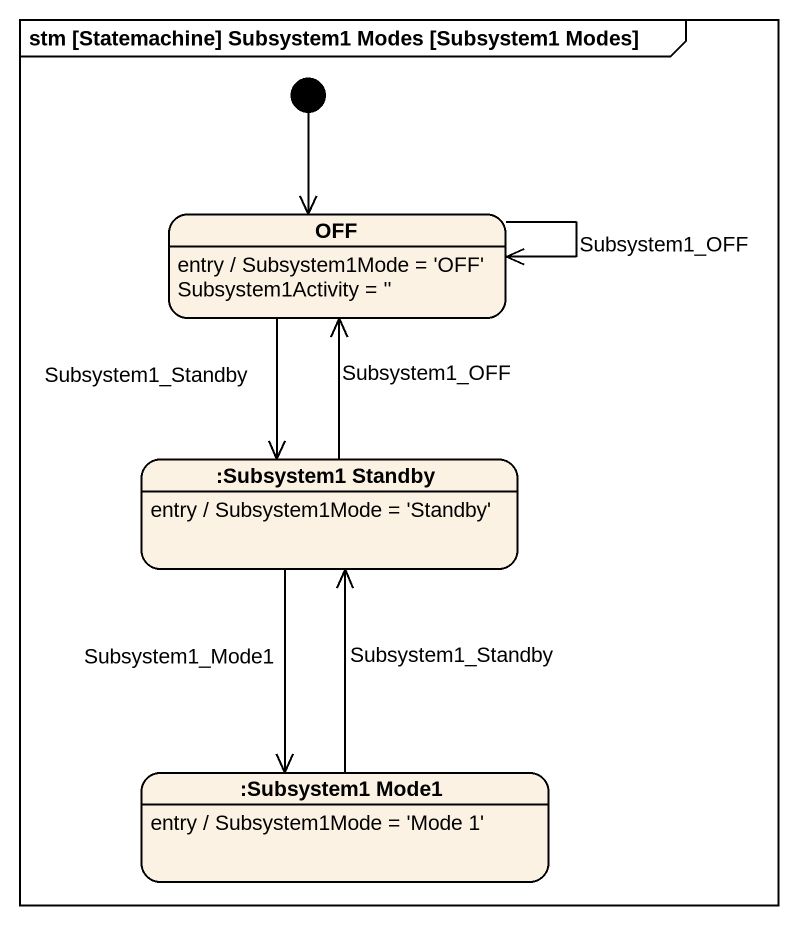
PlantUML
@startuml
mainframe stm [Statemachine] Subsystem1 Modes [Subsystem1 Modes]
hide empty description
state OFF
OFF : entry / Subsystem1Mode = 'OFF' Subsystem1Activity = ''
state ":Subsystem1 Standby" as Subsystem1_Standby
Subsystem1_Standby : entry / Subsystem1Mode = 'Standby'
state ":Subsystem1 Mode1" as Subsystem1_Mode1
Subsystem1_Mode1 : entry / Subsystem1Mode = 'Mode 1'
[*] --> OFF
OFF --> OFF : Subsystem1_OFF
OFF --> Subsystem1_Standby : Subsystem1_Standby
Subsystem1_Standby -up-> OFF : Subsystem1_OFF
Subsystem1_Standby --> Subsystem1_Mode1 : Subsystem1_Mode1
Subsystem1_Mode1 -up-> Subsystem1_Standby : Subsystem1_Standby
@enduml
